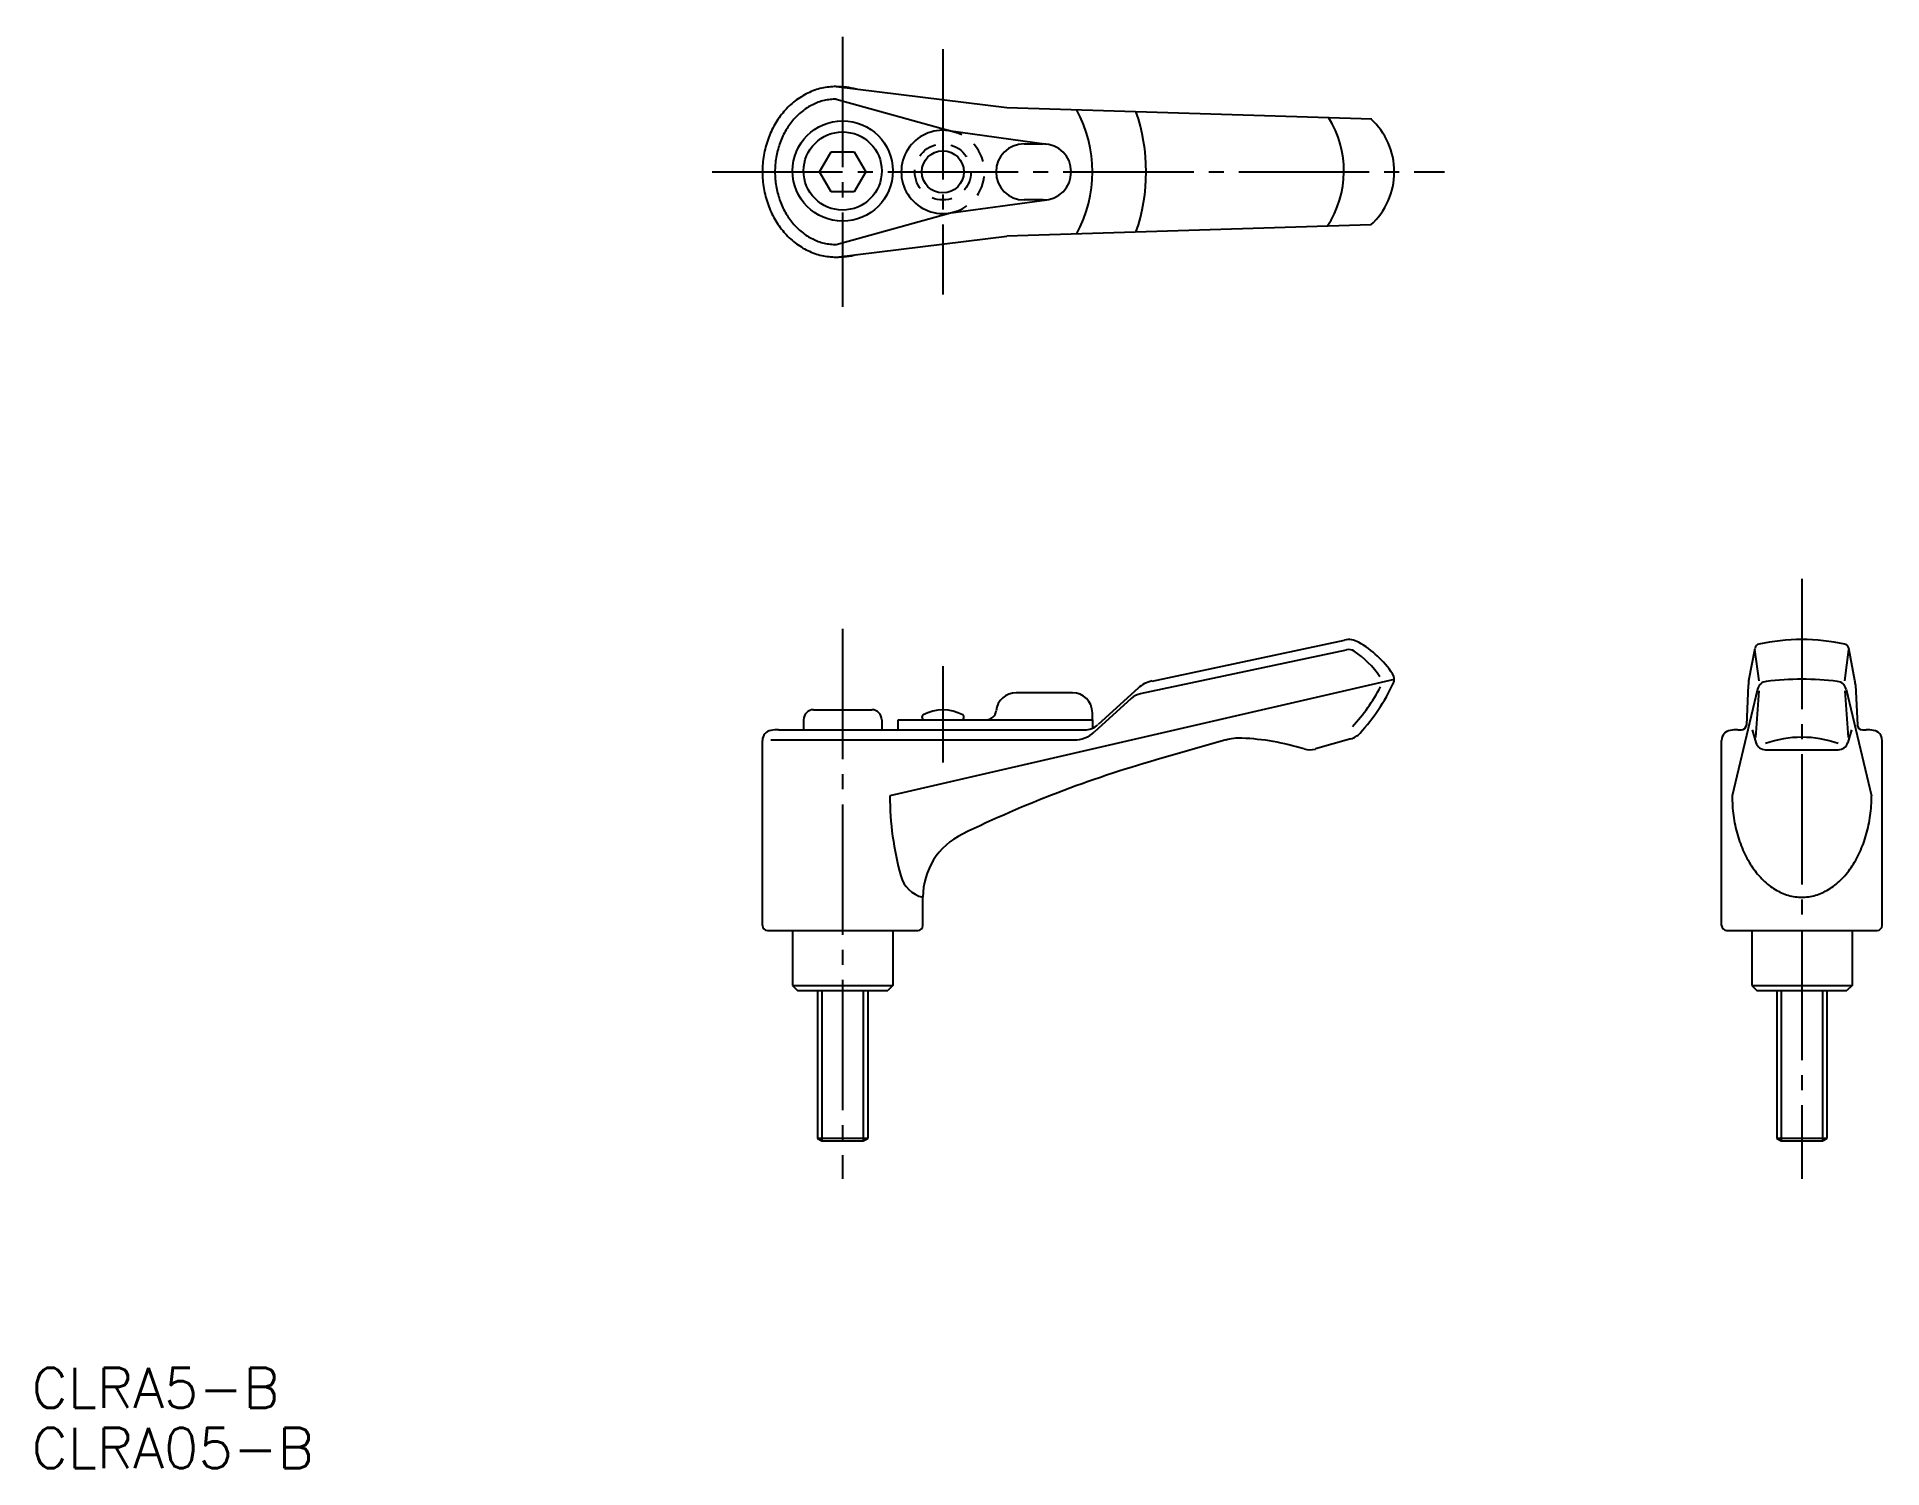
# Model space of a CAD drawing. Extents: x -191 to -7, y 154 to 296.
import ezdxf

# ---------------------------------------------------------------- set-up
doc = ezdxf.new("R2010")
doc.units = 0
doc.linetypes.add('CENTER', pattern=[17.5, 13, -1.5, 1.5, -1.5])
doc.linetypes.add('DASHED', pattern=[3.5, 2, -1.5])
doc.layers.get('0').update_dxf_attribs({"linetype": 'CONTINUOUS'})
doc.layers.add('CENTER', color=1, linetype='CENTER')
doc.styles.get("Standard").update_dxf_attribs({"font": 'txt.shx', "bigfont": '@extfont2.shx'})

msp = doc.modelspace()

# ---------------------------------------------------------------- linework, layer by layer
at = {"color": 7, "linetype": 'CONTINUOUS'}
for p, q in [((-111.31, 291.4), (-94.29, 289.33)), ((-111.31, 290.15), (-99.31, 286.83)), ((-94.29, 289.33), (-57.9, 288.19)), ((-100.1, 287.02), (-90.28, 285.68)), ((-92.56, 285.7), (-90.66, 285.7)), ((-112.96, 282.9), (-111.81, 284.9)), ((-111.81, 284.9), (-109.5, 284.9)), ((-109.5, 284.9), (-108.34, 282.9)), ((-111.81, 280.9), (-112.96, 282.9)), ((-108.34, 282.9), (-109.5, 280.9)), ((-109.5, 280.9), (-111.81, 280.9)), ((-100.1, 278.79), (-90.28, 280.13)), ((-90.66, 280.1), (-92.56, 280.1)), ((-111.31, 275.65), (-99.31, 278.98)), ((-111.31, 274.4), (-94.29, 276.48)), ((-58, 277.61), (-94.29, 276.48)), ((-79.8, 232.13), (-60.61, 236.21)), ((-80.95, 230.87), (-60.41, 235.23)), ((-20.3, 232.17), (-19.68, 235.41)), ((-19.28, 232.15), (-19.69, 235.26)), ((-10.74, 232.15), (-10.33, 235.26)), ((-9.72, 232.17), (-10.34, 235.41)), ((-55.65, 232.29), (-105.94, 220.68)), ((-87.75, 230.96), (-93.35, 230.96)), ((-81.88, 230.39), (-85.56, 227.04)), ((-81.2, 231.42), (-85.19, 227.78)), ((-19.42, 231.33), (-21.96, 220.68)), ((-20.35, 231.75), (-20.54, 227.73)), ((-19.31, 231.15), (-19.62, 226.51)), ((-10.71, 231.15), (-10.4, 226.51)), ((-10.6, 231.33), (-8.06, 220.68)), ((-9.67, 231.75), (-9.47, 227.73)), ((-114.55, 228.26), (-114.55, 227.26)), ((-113.55, 229.26), (-107.75, 229.26)), ((-106.75, 228.26), (-106.75, 227.26)), ((-105.13, 228.26), (-85.75, 228.26)), ((-105.13, 227.26), (-105.13, 228.26)), ((-85.75, 228.26), (-85.75, 228.96)), ((-85.75, 228.26), (-85.75, 227.42)), ((-117.05, 227.26), (-86.54, 227.26)), ((-59.99, 226.36), (-63.51, 225.35)), ((-21.41, 227.26), (-21.04, 227.26)), ((-19.97, 227.26), (-19.59, 225.99)), ((-10.05, 227.26), (-10.43, 225.99)), ((-8.98, 227.26), (-8.61, 227.26)), ((-118.65, 207.76), (-118.65, 226.21)), ((-117.8, 226.26), (-87.58, 226.26)), ((-72.46, 226.25), (-79.39, 224.26)), ((-23.01, 207.76), (-23.01, 226.21)), ((-18.63, 225.27), (-11.39, 225.27)), ((-7.01, 207.76), (-7.01, 226.21)), ((-102.65, 207.76), (-102.65, 210.57)), ((-118.15, 207.26), (-103.15, 207.26)), ((-115.65, 207.26), (-115.65, 201.76)), ((-105.65, 207.26), (-105.65, 201.76)), ((-22.51, 207.26), (-7.51, 207.26)), ((-20.01, 207.26), (-20.01, 201.76)), ((-10.01, 207.26), (-10.01, 201.76)), ((-115.65, 201.76), (-115.15, 201.26)), ((-115.65, 201.76), (-105.65, 201.76)), ((-115.15, 201.26), (-106.15, 201.26)), ((-113.15, 201.26), (-113.15, 186.51)), ((-108.15, 201.26), (-108.15, 186.51)), ((-105.65, 201.76), (-106.15, 201.26)), ((-20.01, 201.76), (-19.51, 201.26)), ((-20.01, 201.76), (-10.01, 201.76)), ((-19.51, 201.26), (-10.51, 201.26)), ((-17.51, 201.26), (-17.51, 186.51)), ((-12.51, 201.26), (-12.51, 186.51)), ((-10.01, 201.76), (-10.51, 201.26)), ((-108.15, 186.51), (-113.15, 186.51)), ((-113.15, 186.51), (-112.72, 186.26)), ((-112.72, 186.26), (-108.59, 186.26)), ((-108.59, 186.26), (-108.15, 186.51)), ((-17.51, 186.51), (-17.08, 186.26)), ((-12.51, 186.51), (-17.51, 186.51)), ((-17.08, 186.26), (-12.94, 186.26)), ((-12.94, 186.26), (-12.51, 186.51))]:
    msp.add_line(p, q, dxfattribs=at)
at = {"color": 3, "linetype": 'CONTINUOUS'}
for p, q in [((-112.72, 201.26), (-112.72, 186.26)), ((-108.59, 201.26), (-108.59, 186.26)), ((-17.08, 201.26), (-17.08, 186.26)), ((-12.94, 201.26), (-12.94, 186.26))]:
    msp.add_line(p, q, dxfattribs=at)
at = {"color": 7, "linetype": 'CONTINUOUS'}
for points in [[(-111.31, 291.4, 0), (-111.49, 291.4, 0), (-111.67, 291.39, 0), (-111.85, 291.38, 0), (-112.03, 291.36, 0), (-112.21, 291.34, 0), (-112.39, 291.31, 0), (-112.57, 291.28, 0), (-112.74, 291.24, 0), (-112.92, 291.2, 0), (-113.09, 291.15, 0), (-113.27, 291.1, 0), (-113.44, 291.04, 0), (-113.61, 290.98, 0), (-113.78, 290.91, 0), (-113.95, 290.83, 0), (-114.12, 290.76, 0), (-114.29, 290.68, 0), (-114.45, 290.59, 0), (-114.61, 290.5, 0), (-114.77, 290.4, 0), (-114.93, 290.3, 0), (-115.08, 290.2, 0), (-115.24, 290.09, 0), (-115.39, 289.97, 0), (-115.54, 289.85, 0), (-115.68, 289.73, 0), (-115.83, 289.61, 0), (-115.97, 289.48, 0), (-116.11, 289.34, 0), (-116.24, 289.2, 0), (-116.37, 289.06, 0), (-116.5, 288.92, 0), (-116.63, 288.77, 0), (-116.75, 288.61, 0), (-116.87, 288.46, 0), (-116.99, 288.3, 0), (-117.1, 288.13, 0), (-117.21, 287.97, 0), (-117.31, 287.8, 0), (-117.42, 287.63, 0), (-117.51, 287.45, 0), (-117.61, 287.27, 0), (-117.7, 287.1, 0), (-117.78, 286.91, 0), (-117.87, 286.73, 0), (-117.95, 286.54, 0), (-118.02, 286.35, 0), (-118.09, 286.16, 0), (-118.16, 285.96, 0), (-118.22, 285.77, 0), (-118.28, 285.57, 0), (-118.34, 285.37, 0), (-118.39, 285.17, 0), (-118.43, 284.97, 0), (-118.47, 284.77, 0), (-118.51, 284.56, 0), (-118.54, 284.36, 0), (-118.57, 284.15, 0), (-118.6, 283.94, 0), (-118.62, 283.74, 0), (-118.63, 283.53, 0), (-118.64, 283.32, 0), (-118.65, 283.11, 0), (-118.65, 282.9, 0), (-118.65, 282.7, 0), (-118.64, 282.49, 0), (-118.63, 282.28, 0), (-118.62, 282.07, 0), (-118.6, 281.86, 0), (-118.57, 281.66, 0), (-118.54, 281.45, 0), (-118.51, 281.25, 0), (-118.47, 281.04, 0), (-118.43, 280.84, 0), (-118.39, 280.64, 0), (-118.34, 280.44, 0), (-118.28, 280.24, 0), (-118.22, 280.04, 0), (-118.16, 279.85, 0), (-118.09, 279.65, 0), (-118.02, 279.46, 0), (-117.95, 279.27, 0), (-117.87, 279.08, 0), (-117.78, 278.9, 0), (-117.7, 278.71, 0), (-117.61, 278.54, 0), (-117.51, 278.36, 0), (-117.42, 278.18, 0), (-117.31, 278.01, 0), (-117.21, 277.84, 0), (-117.1, 277.68, 0), (-116.99, 277.51, 0), (-116.87, 277.35, 0), (-116.75, 277.2, 0), (-116.63, 277.04, 0), (-116.5, 276.89, 0), (-116.37, 276.75, 0), (-116.24, 276.61, 0), (-116.11, 276.47, 0), (-115.97, 276.33, 0), (-115.83, 276.2, 0), (-115.68, 276.08, 0), (-115.54, 275.95, 0), (-115.39, 275.84, 0), (-115.24, 275.72, 0), (-115.08, 275.61, 0), (-114.93, 275.51, 0), (-114.77, 275.41, 0), (-114.61, 275.31, 0), (-114.45, 275.22, 0), (-114.29, 275.13, 0), (-114.12, 275.05, 0), (-113.95, 274.98, 0), (-113.78, 274.9, 0), (-113.61, 274.83, 0), (-113.44, 274.77, 0), (-113.27, 274.71, 0), (-113.09, 274.66, 0), (-112.92, 274.61, 0), (-112.74, 274.57, 0), (-112.57, 274.53, 0), (-112.39, 274.5, 0), (-112.21, 274.47, 0), (-112.03, 274.45, 0), (-111.85, 274.43, 0), (-111.67, 274.42, 0), (-111.49, 274.41, 0), (-111.31, 274.4, 0)], [(-111.31, 290.15, 0), (-111.46, 290.15, 0), (-111.61, 290.15, 0), (-111.76, 290.13, 0), (-111.91, 290.12, 0), (-112.06, 290.1, 0), (-112.2, 290.08, 0), (-112.35, 290.05, 0), (-112.5, 290.02, 0), (-112.65, 289.98, 0), (-112.79, 289.94, 0), (-112.94, 289.89, 0), (-113.08, 289.84, 0), (-113.22, 289.79, 0), (-113.36, 289.73, 0), (-113.5, 289.67, 0), (-113.64, 289.6, 0), (-113.78, 289.53, 0), (-113.92, 289.46, 0), (-114.05, 289.38, 0), (-114.18, 289.3, 0), (-114.31, 289.21, 0), (-114.44, 289.12, 0), (-114.57, 289.03, 0), (-114.69, 288.93, 0), (-114.82, 288.83, 0), (-114.94, 288.73, 0), (-115.06, 288.62, 0), (-115.17, 288.51, 0), (-115.29, 288.39, 0), (-115.4, 288.28, 0), (-115.51, 288.16, 0), (-115.62, 288.03, 0), (-115.72, 287.9, 0), (-115.82, 287.77, 0), (-115.92, 287.64, 0), (-116.02, 287.5, 0), (-116.11, 287.37, 0), (-116.2, 287.22, 0), (-116.29, 287.08, 0), (-116.38, 286.93, 0), (-116.46, 286.78, 0), (-116.54, 286.63, 0), (-116.61, 286.48, 0), (-116.68, 286.32, 0), (-116.75, 286.17, 0), (-116.82, 286, 0), (-116.88, 285.84, 0), (-116.94, 285.68, 0), (-116.99, 285.51, 0), (-117.05, 285.35, 0), (-117.09, 285.18, 0), (-117.14, 285.01, 0), (-117.18, 284.84, 0), (-117.22, 284.67, 0), (-117.25, 284.49, 0), (-117.28, 284.32, 0), (-117.31, 284.14, 0), (-117.34, 283.97, 0), (-117.36, 283.79, 0), (-117.37, 283.62, 0), (-117.39, 283.44, 0), (-117.39, 283.26, 0), (-117.4, 283.08, 0), (-117.4, 282.9, 0), (-117.4, 282.73, 0), (-117.39, 282.55, 0), (-117.39, 282.37, 0), (-117.37, 282.19, 0), (-117.36, 282.02, 0), (-117.34, 281.84, 0), (-117.31, 281.67, 0), (-117.28, 281.49, 0), (-117.25, 281.32, 0), (-117.22, 281.14, 0), (-117.18, 280.97, 0), (-117.14, 280.8, 0), (-117.09, 280.63, 0), (-117.05, 280.46, 0), (-116.99, 280.3, 0), (-116.94, 280.13, 0), (-116.88, 279.97, 0), (-116.82, 279.81, 0), (-116.75, 279.64, 0), (-116.68, 279.49, 0), (-116.61, 279.33, 0), (-116.54, 279.18, 0), (-116.46, 279.03, 0), (-116.38, 278.88, 0), (-116.29, 278.73, 0), (-116.2, 278.59, 0), (-116.11, 278.44, 0), (-116.02, 278.31, 0), (-115.92, 278.17, 0), (-115.82, 278.04, 0), (-115.72, 277.91, 0), (-115.62, 277.78, 0), (-115.51, 277.65, 0), (-115.4, 277.53, 0), (-115.29, 277.42, 0), (-115.17, 277.3, 0), (-115.06, 277.19, 0), (-114.94, 277.08, 0), (-114.82, 276.98, 0), (-114.69, 276.88, 0), (-114.57, 276.78, 0), (-114.44, 276.69, 0), (-114.31, 276.6, 0), (-114.18, 276.51, 0), (-114.05, 276.43, 0), (-113.92, 276.35, 0), (-113.78, 276.28, 0), (-113.64, 276.21, 0), (-113.5, 276.14, 0), (-113.36, 276.08, 0), (-113.22, 276.02, 0), (-113.08, 275.97, 0), (-112.94, 275.92, 0), (-112.79, 275.87, 0), (-112.65, 275.83, 0), (-112.5, 275.79, 0), (-112.35, 275.76, 0), (-112.2, 275.73, 0), (-112.06, 275.71, 0), (-111.91, 275.69, 0), (-111.76, 275.68, 0), (-111.61, 275.66, 0), (-111.46, 275.66, 0), (-111.31, 275.65, 0)], [(-21.96, 220.69, 0), (-21.96, 220.44, 0), (-21.95, 220.19, 0), (-21.94, 219.94, 0), (-21.92, 219.69, 0), (-21.91, 219.45, 0), (-21.88, 219.2, 0), (-21.86, 218.96, 0), (-21.82, 218.71, 0), (-21.79, 218.47, 0), (-21.75, 218.23, 0), (-21.71, 217.99, 0), (-21.66, 217.75, 0), (-21.61, 217.51, 0), (-21.55, 217.28, 0), (-21.49, 217.04, 0), (-21.43, 216.81, 0), (-21.36, 216.59, 0), (-21.29, 216.36, 0), (-21.22, 216.14, 0), (-21.14, 215.92, 0), (-21.06, 215.7, 0), (-20.97, 215.48, 0), (-20.88, 215.27, 0), (-20.79, 215.06, 0), (-20.69, 214.86, 0), (-20.59, 214.66, 0), (-20.49, 214.46, 0), (-20.38, 214.27, 0), (-20.27, 214.08, 0), (-20.16, 213.89, 0), (-20.04, 213.71, 0), (-19.92, 213.53, 0), (-19.8, 213.36, 0), (-19.68, 213.19, 0), (-19.55, 213.03, 0), (-19.42, 212.87, 0), (-19.28, 212.71, 0), (-19.15, 212.56, 0), (-19.01, 212.41, 0), (-18.87, 212.27, 0), (-18.73, 212.14, 0), (-18.58, 212.01, 0), (-18.43, 211.88, 0), (-18.29, 211.76, 0), (-18.13, 211.65, 0), (-17.98, 211.54, 0), (-17.83, 211.44, 0), (-17.67, 211.34, 0), (-17.51, 211.25, 0), (-17.35, 211.16, 0), (-17.19, 211.08, 0), (-17.03, 211, 0), (-16.86, 210.94, 0), (-16.7, 210.87, 0), (-16.53, 210.81, 0), (-16.37, 210.76, 0), (-16.2, 210.72, 0), (-16.03, 210.68, 0), (-15.86, 210.65, 0), (-15.69, 210.62, 0), (-15.52, 210.6, 0), (-15.35, 210.58, 0), (-15.18, 210.57, 0), (-15.01, 210.57, 0), (-14.84, 210.57, 0), (-14.67, 210.58, 0), (-14.5, 210.6, 0), (-14.33, 210.62, 0), (-14.16, 210.65, 0), (-13.99, 210.68, 0), (-13.82, 210.72, 0), (-13.65, 210.76, 0), (-13.49, 210.81, 0), (-13.32, 210.87, 0), (-13.16, 210.94, 0), (-12.99, 211, 0), (-12.83, 211.08, 0), (-12.67, 211.16, 0), (-12.51, 211.25, 0), (-12.35, 211.34, 0), (-12.19, 211.44, 0), (-12.04, 211.54, 0), (-11.89, 211.65, 0), (-11.73, 211.76, 0), (-11.58, 211.88, 0), (-11.44, 212.01, 0), (-11.29, 212.14, 0), (-11.15, 212.27, 0), (-11.01, 212.41, 0), (-10.87, 212.56, 0), (-10.73, 212.71, 0), (-10.6, 212.87, 0), (-10.47, 213.03, 0), (-10.34, 213.19, 0), (-10.22, 213.36, 0), (-10.1, 213.53, 0), (-9.98, 213.71, 0), (-9.86, 213.89, 0), (-9.75, 214.08, 0), (-9.64, 214.27, 0), (-9.53, 214.46, 0), (-9.43, 214.66, 0), (-9.33, 214.86, 0), (-9.23, 215.06, 0), (-9.14, 215.27, 0), (-9.05, 215.48, 0), (-8.96, 215.7, 0), (-8.88, 215.92, 0), (-8.8, 216.14, 0), (-8.73, 216.36, 0), (-8.66, 216.59, 0), (-8.59, 216.81, 0), (-8.53, 217.04, 0), (-8.47, 217.28, 0), (-8.41, 217.51, 0), (-8.36, 217.75, 0), (-8.31, 217.99, 0), (-8.27, 218.23, 0), (-8.23, 218.47, 0), (-8.19, 218.71, 0), (-8.16, 218.96, 0), (-8.14, 219.2, 0), (-8.11, 219.45, 0), (-8.09, 219.69, 0), (-8.08, 219.94, 0), (-8.07, 220.19, 0), (-8.06, 220.44, 0), (-8.06, 220.69, 0)]]:
    msp.add_polyline3d(points, dxfattribs=at)
for centre, radius in [((-110.65, 282.99), 5), ((-110.65, 282.99), 3.9), ((-100.66, 282.9), 2.1)]:
    msp.add_circle(centre, radius, dxfattribs=at)
at = {"color": 3, "linetype": 'DASHED'}
msp.add_circle((-100.66, 282.9), 2.8, dxfattribs=at)
at = {"color": 7, "linetype": 'CONTINUOUS'}
for centre, radius, start, end in [((-111.31, 282.9), 8.5, 76.1333, 90), ((-98.75, 282.9), 13, 331.4577, 28.5423), ((-98.75, 282.9), 18.36, 340.8425, 19.1575), ((-100.66, 282.9), 4.15, 82.2414, 277.7586), ((-70.67, 282.99), 10, 326.5152, 32.2316), ((-62.78, 282.9), 7.13, 312.088, 47.9119), ((-92.56, 282.9), 2.8, 90, 270), ((-90.66, 282.9), 2.8, 270, 90), ((-111.31, 282.9), 8.5, 270, 283.8667), ((-60.2, 234.26), 2, 60.5425, 102), ((-64.13, 227.29), 10, 33.7866, 60.5425), ((-19.19, 235.32), 0.5, 101.8909, 169.1905), ((-15.01, 215.46), 20.8, 78.109, 101.891), ((-10.83, 235.32), 0.5, 10.8095, 78.1091), ((-60.2, 234.26), 1, 57.045, 102), ((-64.55, 227.54), 9, 33.8973, 57.045), ((-19.19, 235.32), 0.5, 187.408274999999, 187.4082819999994), ((-79.18, 229.2), 3, 102, 132.3443), ((-73.82, 240.44), 20, 317.5374, 334.6316), ((-56.65, 232.29), 1, 334.6316, 33.7866), ((-17.35, 231.61), 3, 169.1905, 177.254), ((-18.45, 231.1), 1, 96.5345, 166.5927), ((-15.01, 201.09), 31.21, 83.4655, 96.5345), ((-11.57, 231.1), 1, 13.4073, 83.4655), ((-12.66, 231.61), 3, 2.746, 10.8095), ((-93.35, 228.96), 2, 90, 174.2608), ((-87.75, 228.96), 2, 0, 90), ((-80.53, 228.91), 2, 102, 132.3443), ((-72.98, 239.87), 18, 317.0299, 332.4377), ((-113.55, 228.26), 1, 90, 180), ((-107.75, 228.26), 1, 0, 90), ((-102.49, 228.51), 0.258, 119.4929, 270), ((-100.65, 225.26), 4, 60.5071, 119.4929), ((-98.81, 228.51), 0.258, 270, 60.5071), ((-96.34, 229.26), 1, 270, 354.2608), ((-117.65, 226.21), 1, 98.6269, 180), ((-117.05, 222.26), 5, 90, 98.6269), ((-87.58, 229.26), 3, 270, 312.3443), ((-86.54, 229.26), 2, 270, 312.3443), ((-71.08, 221.44), 5, 87.3741, 106), ((-71.99, 201.46), 25, 72.9197, 87.3741), ((-60.54, 228.28), 2, 286, 317.5374), ((-22.01, 226.21), 1, 98.6269, 180), ((-21.41, 222.26), 5, 90, 98.6269), ((-21.04, 227.76), 0.5, 270, 357.254), ((-15.01, 215.74), 10.78, 70.3595, 109.6405), ((-8.98, 227.76), 0.5, 182.746, 270), ((-8.61, 222.26), 5, 81.3731, 90), ((-8.01, 226.21), 1, 0, 81.3731), ((-64.06, 227.27), 2, 252.9197, 286), ((-18.63, 226.27), 1, 196.5716, 270), ((-11.39, 226.27), 1, 270, 343.4284), ((-46.31, 108.91), 120, 106, 115.8905), ((-75.94, 220.68), 30, 180, 195.4563), ((-95.65, 210.57), 7, 115.8905, 180), ((-101.97, 213.49), 3, 195.4563, 256.7668), ((-118.15, 207.76), 0.5, 180, 270), ((-103.15, 207.76), 0.5, 270, 0), ((-22.51, 207.76), 0.5, 180, 270), ((-7.51, 207.76), 0.5, 270, 0)]:
    msp.add_arc(centre, radius, start, end, dxfattribs=at)
at = {"color": 3, "linetype": 'DASHED'}
msp.add_arc((-100.66, 282.9), 4.15, 277.7586, 82.2414, dxfattribs=at)
at = {"layer": 'CENTER', "color": 1, "linetype": 'CENTER'}
for p, q in [((-110.65, 296.36), (-110.65, 269.45)), ((-100.66, 295.15), (-100.66, 270.66)), ((-123.65, 282.9), (-50.65, 282.9)), ((-15.01, 242.33), (-15.01, 182.49)), ((-110.65, 237.33), (-110.65, 182.49)), ((-100.65, 233.61), (-100.65, 224))]:
    msp.add_line(p, q, dxfattribs=at)

# ---------------------------------------------------------------- texts
at = {"color": 7, "linetype": 'CONTINUOUS'}
for s, p in [('CLRA5-B', (-191.51, 159.64)), ('CLRA05-B', (-191.51, 153.64))]:
    msp.add_text(s, height=4, dxfattribs=at).set_placement(p)

doc.saveas('drawing.dxf')
